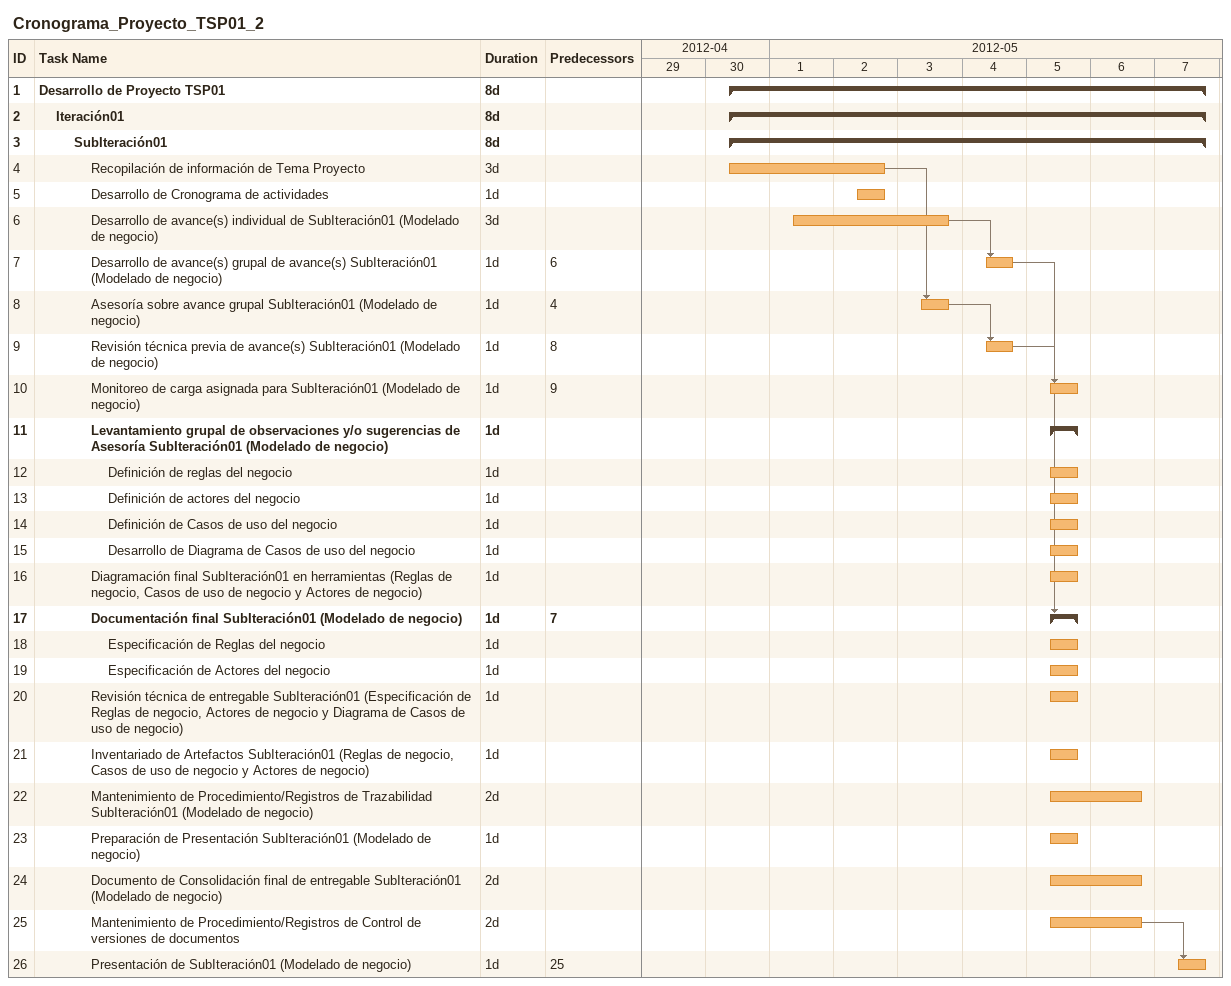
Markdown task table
Cronograma_Proyecto_TSP01_2

| ID | Level | Task | Duration | Start | Finish | Predecessors |
|---|---|---|---|---|---|---|
| 1 | 1 | **Desarrollo de Proyecto TSP01** | 8d | 2012-04-30 | 2012-05-07 |  |
| 2 | 2 | **Iteración01** | 8d | 2012-04-30 | 2012-05-07 |  |
| 3 | 3 | **SubIteración01** | 8d | 2012-04-30 | 2012-05-07 |  |
| 4 | 4 | Recopilación de información de Tema Proyecto | 3d | 2012-04-30 | 2012-05-02 |  |
| 5 | 4 | Desarrollo de Cronograma de actividades | 1d | 2012-05-02 | 2012-05-02 |  |
| 6 | 4 | Desarrollo de avance(s) individual de SubIteración01 (Modelado de negocio) | 3d | 2012-05-01 | 2012-05-03 |  |
| 7 | 4 | Desarrollo de avance(s) grupal de avance(s) SubIteración01 (Modelado de negocio) | 1d | 2012-05-04 | 2012-05-04 | 6 |
| 8 | 4 | Asesoría sobre avance grupal SubIteración01 (Modelado de negocio) | 1d | 2012-05-03 | 2012-05-03 | 4 |
| 9 | 4 | Revisión técnica previa de avance(s) SubIteración01 (Modelado de negocio) | 1d | 2012-05-04 | 2012-05-04 | 8 |
| 10 | 4 | Monitoreo de carga asignada para SubIteración01 (Modelado de negocio) | 1d | 2012-05-05 | 2012-05-05 | 9 |
| 11 | 4 | **Levantamiento grupal de observaciones y/o sugerencias de Asesoría SubIteración01 (Modelado de negocio)** | 1d | 2012-05-05 | 2012-05-05 |  |
| 12 | 5 | Definición de reglas del negocio | 1d | 2012-05-05 | 2012-05-05 |  |
| 13 | 5 | Definición de actores del negocio | 1d | 2012-05-05 | 2012-05-05 |  |
| 14 | 5 | Definición de Casos de uso del negocio | 1d | 2012-05-05 | 2012-05-05 |  |
| 15 | 5 | Desarrollo de Diagrama de Casos de uso del negocio | 1d | 2012-05-05 | 2012-05-05 |  |
| 16 | 4 | Diagramación final SubIteración01 en herramientas (Reglas de negocio, Casos de uso de negocio y Actores de negocio) | 1d | 2012-05-05 | 2012-05-05 |  |
| 17 | 4 | **Documentación final SubIteración01 (Modelado de negocio)** | 1d | 2012-05-05 | 2012-05-05 | 7 |
| 18 | 5 | Especificación de Reglas del negocio | 1d | 2012-05-05 | 2012-05-05 |  |
| 19 | 5 | Especificación de Actores del negocio | 1d | 2012-05-05 | 2012-05-05 |  |
| 20 | 4 | Revisión técnica de entregable SubIteración01 (Especificación de Reglas de negocio, Actores de negocio y Diagrama de Casos de uso de negocio) | 1d | 2012-05-05 | 2012-05-05 |  |
| 21 | 4 | Inventariado de Artefactos SubIteración01 (Reglas de negocio, Casos de uso de negocio y Actores de negocio) | 1d | 2012-05-05 | 2012-05-05 |  |
| 22 | 4 | Mantenimiento de Procedimiento/Registros de Trazabilidad SubIteración01 (Modelado de negocio) | 2d | 2012-05-05 | 2012-05-06 |  |
| 23 | 4 | Preparación de Presentación SubIteración01 (Modelado de negocio) | 1d | 2012-05-05 | 2012-05-05 |  |
| 24 | 4 | Documento de Consolidación final de entregable SubIteración01 (Modelado de negocio) | 2d | 2012-05-05 | 2012-05-06 |  |
| 25 | 4 | Mantenimiento de Procedimiento/Registros de Control de versiones de documentos | 2d | 2012-05-05 | 2012-05-06 |  |
| 26 | 4 | Presentación de SubIteración01 (Modelado de negocio) | 1d | 2012-05-07 | 2012-05-07 | 25 |
